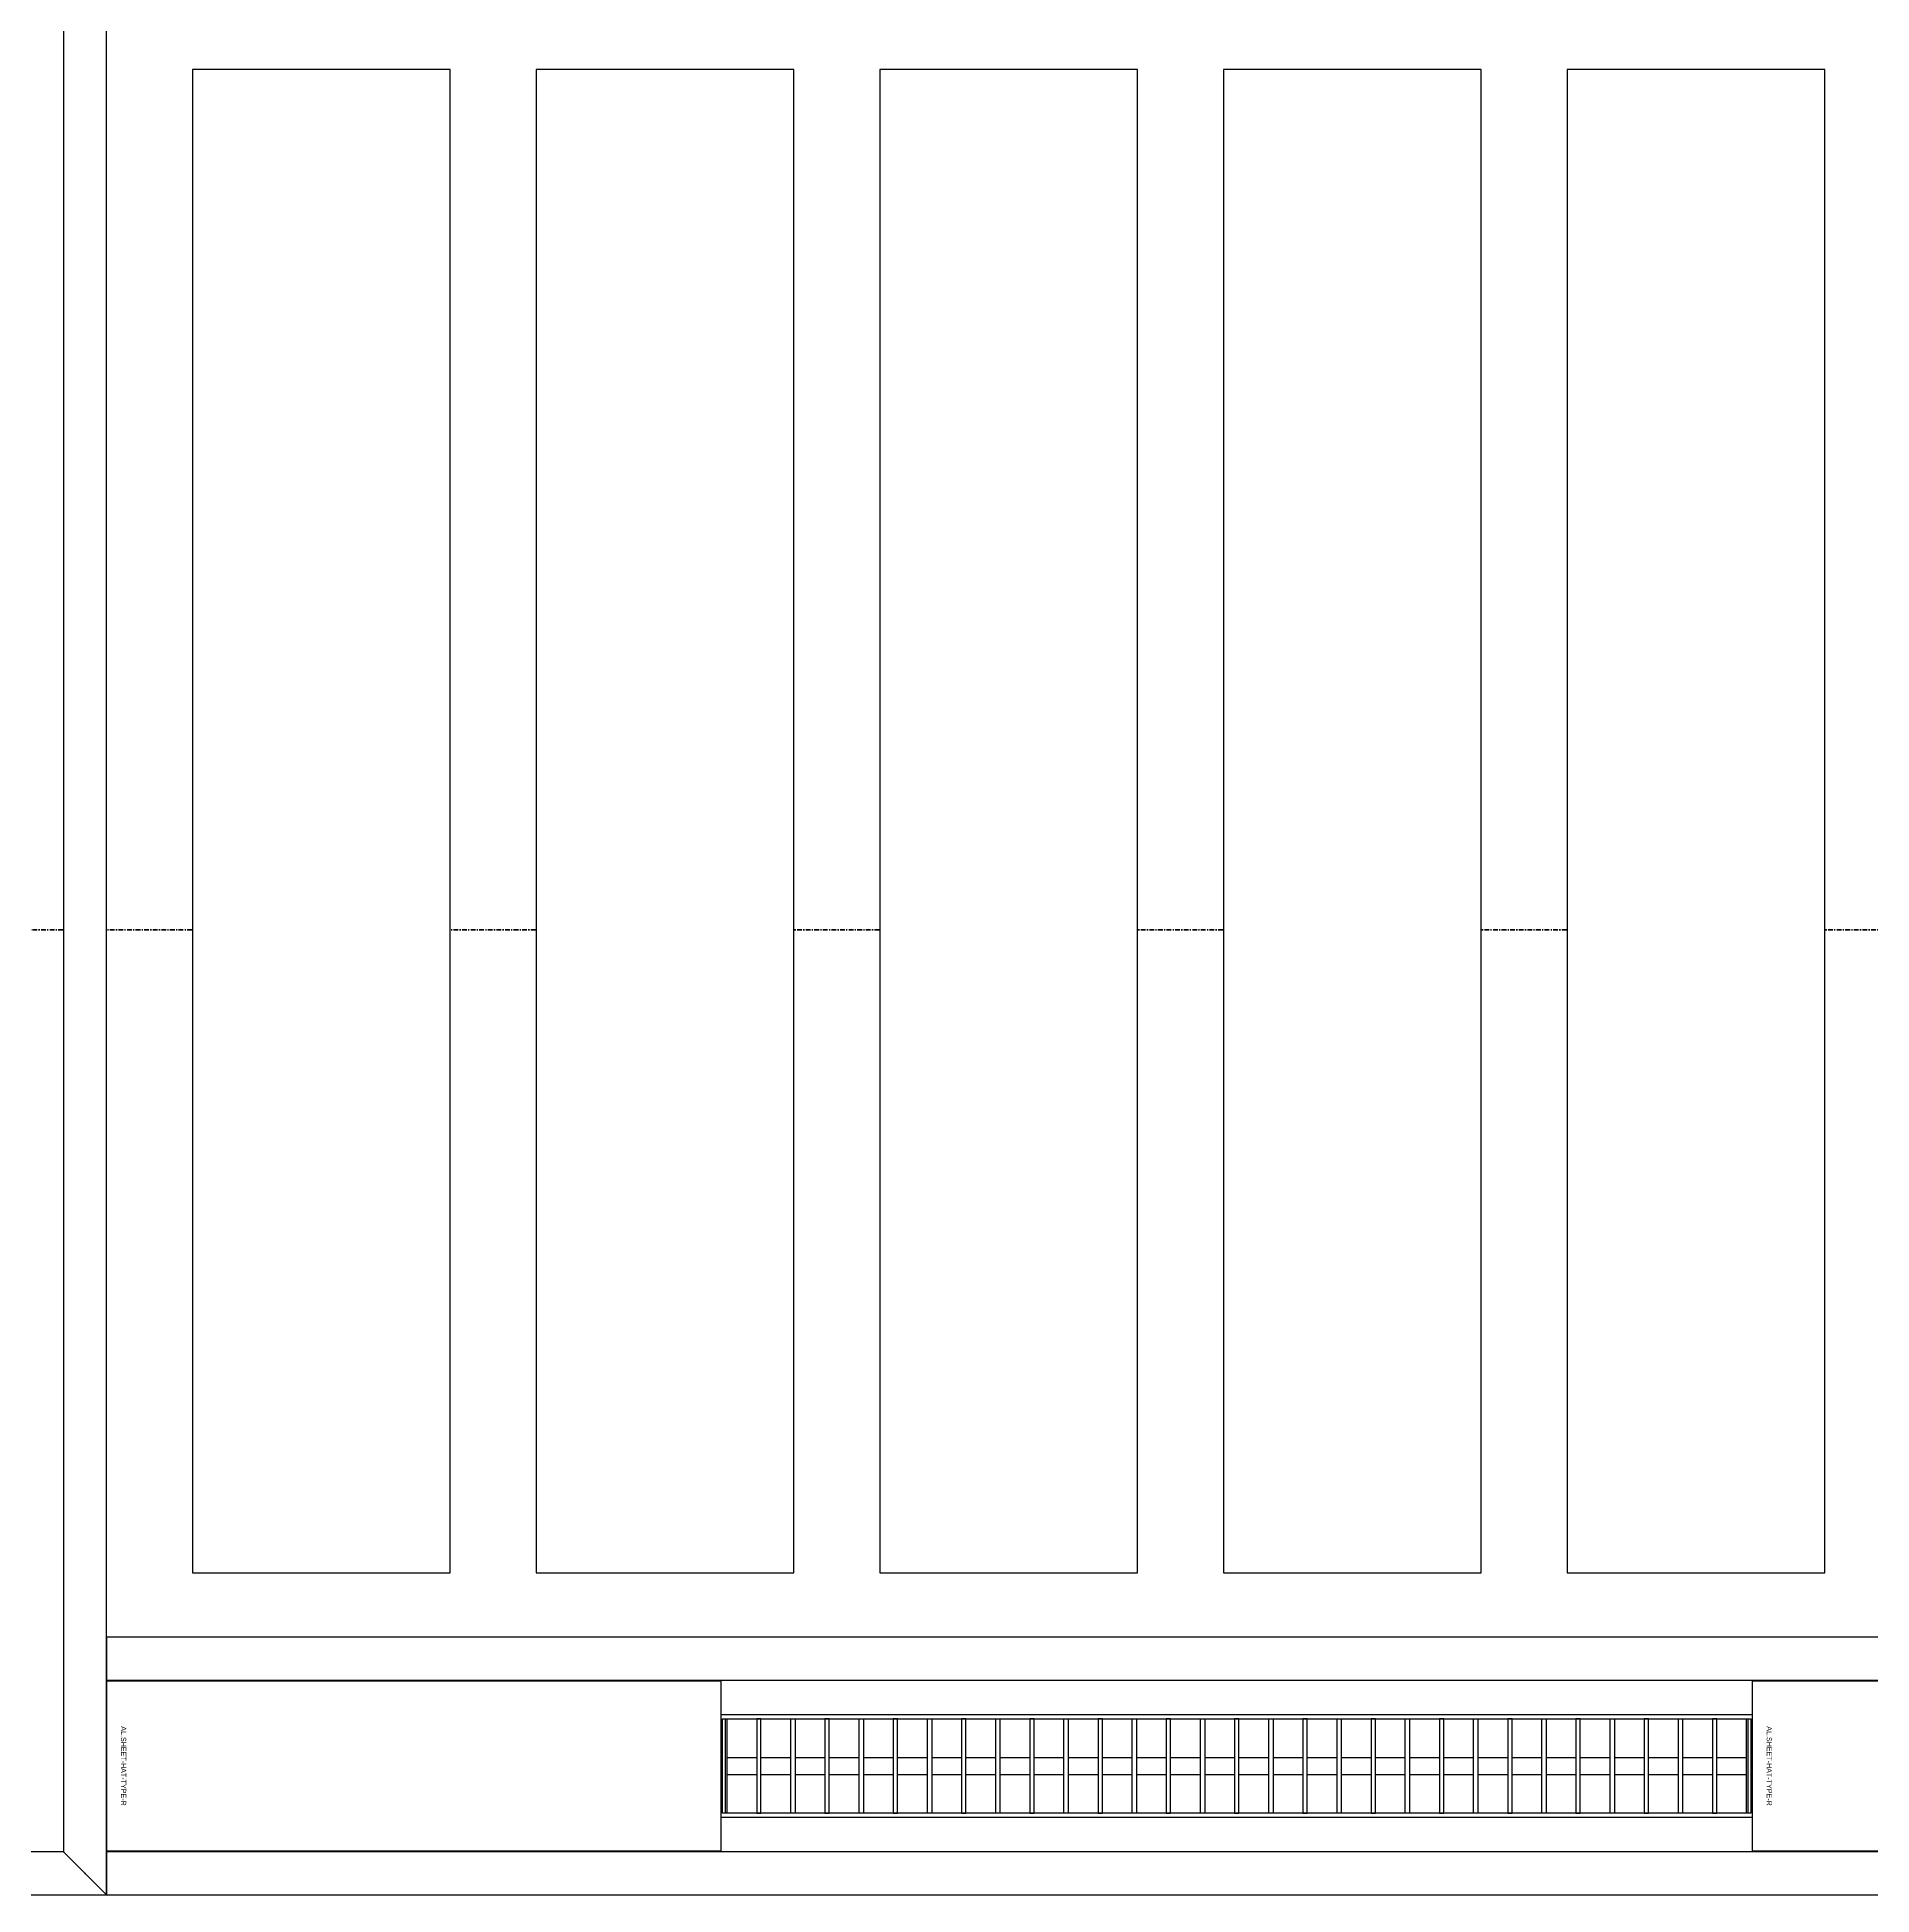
# Model space of a CAD drawing. Header units: millimetres. Extents: x -853432 to -773672, y -18171 to 22484.
# Drawn here: x -823613 to -821478, y -2721 to -559 of the extents above; entities that cross this region are included whole.
import ezdxf
from ezdxf.enums import TextEntityAlignment as Align
from ezdxf.xclip import XClip

# ---------------------------------------------------------------- set-up
doc = ezdxf.new("R2010")
doc.units = ezdxf.units.MM
doc.header["$XCLIPFRAME"] = 0
doc.linetypes.add('DPA_Grid _ Level 100', pattern=[10, 5.5, -1.6, 1.3, -1.6])
for name, color, linetype in [('000 - WIPEOUT', 250, 'Continuous'), ('001 - ASCESSORIES', 251, 'Continuous'), ('A04_TUBE SERIES', 2, 'Continuous'), ('A11_ALU.SOLID SHEET', 2, 'Continuous')]:
    doc.layers.add(name, color=color, linetype=linetype)
doc.layers.add('G-ANNO-SECL', color=3, linetype='Continuous', lineweight=9)

# ---------------------------------------------------------------- blocks, each defined once
blk = doc.blocks.new('*U1364')
at = {"layer": 'A11_ALU.SOLID SHEET', "color": 0}
blk.add_lwpolyline([(350, -98.8), (350, 98.8), (0, 98.8), (0, -98.8)], close=True, dxfattribs=at)
at = {"layer": 'Defpoints', "color": 250}
blk.add_point((0, 0), dxfattribs=at)
blk.add_text('AL.SHEET-HAT-TYPE-R', height=6, rotation=270, dxfattribs=at).set_placement((15, 0), align=Align.BOTTOM_CENTER)
blk = doc.blocks.new('*U1381')
at = {"layer": 'A11_ALU.SOLID SHEET', "color": 0}
blk.add_lwpolyline([(715.5, -98.8), (715.5, 98.8), (0, 98.8), (0, -98.8)], close=True, dxfattribs=at)
at = {"layer": 'Defpoints', "color": 250}
blk.add_point((0, 0), dxfattribs=at)
blk.add_text('AL.SHEET-HAT-TYPE-R', height=6, rotation=270, dxfattribs=at).set_placement((15, 0), align=Align.BOTTOM_CENTER)
blk = doc.blocks.new('*U1354')
at = {"color": 1}
blk.add_wipeout([(600, -60), (-600, -60), (-600, 60), (600, 60)], dxfattribs=at).dxf.layer = '000 - WIPEOUT'
at = {"layer": '001 - ASCESSORIES', "color": 0}
blk.add_lwpolyline([(600, -60), (-600, -60), (-600, 60), (600, 60)], close=True, dxfattribs=at)
at = {"layer": '001 - ASCESSORIES'}
for points in [[(-593.5, -55), (-598.5, -55), (-598.5, 55), (-593.5, 55)], [(595, -55), (-595, -55), (-595, 55), (595, 55)], [(-558.8, -55), (-553.8, -55), (-553.8, 55), (-558.8, 55)], [(-514, -55), (-519, -55), (-519, 55), (-514, 55)], [(-479.3, -55), (-474.3, -55), (-474.3, 55), (-479.3, 55)], [(-434.6, -55), (-439.6, -55), (-439.6, 55), (-434.6, 55)], [(-399.8, -55), (-394.8, -55), (-394.8, 55), (-399.8, 55)], [(-355.1, -55), (-360.1, -55), (-360.1, 55), (-355.1, 55)], [(-320.4, -55), (-315.4, -55), (-315.4, 55), (-320.4, 55)], [(-275.6, -55), (-280.6, -55), (-280.6, 55), (-275.6, 55)], [(-240.9, -55), (-235.9, -55), (-235.9, 55), (-240.9, 55)], [(-196.2, -55), (-201.2, -55), (-201.2, 55), (-196.2, 55)], [(-161.4, -55), (-156.4, -55), (-156.4, 55), (-161.4, 55)], [(-116.7, -55), (-121.7, -55), (-121.7, 55), (-116.7, 55)], [(-82, -55), (-77, -55), (-77, 55), (-82, 55)], [(-37.2, -55), (-42.2, -55), (-42.2, 55), (-37.2, 55)], [(-2.5, -55), (2.5, -55), (2.5, 55), (-2.5, 55)], [(42.2, -55), (37.2, -55), (37.2, 55), (42.2, 55)], [(77, -55), (82, -55), (82, 55), (77, 55)], [(121.7, -55), (116.7, -55), (116.7, 55), (121.7, 55)], [(156.4, -55), (161.4, -55), (161.4, 55), (156.4, 55)], [(201.2, -55), (196.2, -55), (196.2, 55), (201.2, 55)], [(235.9, -55), (240.9, -55), (240.9, 55), (235.9, 55)], [(280.6, -55), (275.6, -55), (275.6, 55), (280.6, 55)], [(315.4, -55), (320.4, -55), (320.4, 55), (315.4, 55)], [(360.1, -55), (355.1, -55), (355.1, 55), (360.1, 55)], [(394.8, -55), (399.8, -55), (399.8, 55), (394.8, 55)], [(439.6, -55), (434.6, -55), (434.6, 55), (439.6, 55)], [(474.3, -55), (479.3, -55), (479.3, 55), (474.3, 55)], [(519, -55), (514, -55), (514, 55), (519, 55)], [(553.8, -55), (558.8, -55), (558.8, 55), (553.8, 55)], [(598.5, -55), (593.5, -55), (593.5, 55), (598.5, 55)]]:
    blk.add_lwpolyline(points, close=True, dxfattribs=at)
for points in [[(-593.5, 10), (-558.8, 10)], [(-553.8, 10), (-519, 10)], [(-514, 10), (-479.3, 10)], [(-474.3, 10), (-439.6, 10)], [(-434.6, 10), (-399.8, 10)], [(-394.8, 10), (-360.1, 10)], [(-355.1, 10), (-320.4, 10)], [(-315.4, 10), (-280.6, 10)], [(-275.6, 10), (-240.9, 10)], [(-235.9, 10), (-201.2, 10)], [(-196.2, 10), (-161.4, 10)], [(-156.4, 10), (-121.7, 10)], [(-116.7, 10), (-82, 10)], [(-77, 10), (-42.2, 10)], [(-37.2, 10), (-2.5, 10)], [(2.5, 10), (37.2, 10)], [(42.2, 10), (77, 10)], [(82, 10), (116.7, 10)], [(121.7, 10), (156.4, 10)], [(161.4, 10), (196.2, 10)], [(201.2, 10), (235.9, 10)], [(240.9, 10), (275.6, 10)], [(280.6, 10), (315.4, 10)], [(320.4, 10), (355.1, 10)], [(360.1, 10), (394.8, 10)], [(399.8, 10), (434.6, 10)], [(439.6, 10), (474.3, 10)], [(479.3, 10), (514, 10)], [(519, 10), (553.8, 10)], [(558.8, 10), (593.5, 10)], [(-593.5, -10), (-558.8, -10)], [(-553.8, -10), (-519, -10)], [(-514, -10), (-479.3, -10)], [(-474.3, -10), (-439.6, -10)], [(-434.6, -10), (-399.8, -10)], [(-394.8, -10), (-360.1, -10)], [(-355.1, -10), (-320.4, -10)], [(-315.4, -10), (-280.6, -10)], [(-275.6, -10), (-240.9, -10)], [(-235.9, -10), (-201.2, -10)], [(-196.2, -10), (-161.4, -10)], [(-156.4, -10), (-121.7, -10)], [(-116.7, -10), (-82, -10)], [(-77, -10), (-42.2, -10)], [(-37.2, -10), (-2.5, -10)], [(2.5, -10), (37.2, -10)], [(42.2, -10), (77, -10)], [(82, -10), (116.7, -10)], [(121.7, -10), (156.4, -10)], [(161.4, -10), (196.2, -10)], [(201.2, -10), (235.9, -10)], [(240.9, -10), (275.6, -10)], [(280.6, -10), (315.4, -10)], [(320.4, -10), (355.1, -10)], [(360.1, -10), (394.8, -10)], [(399.8, -10), (434.6, -10)], [(439.6, -10), (474.3, -10)], [(479.3, -10), (514, -10)], [(519, -10), (553.8, -10)], [(558.8, -10), (593.5, -10)]]:
    blk.add_lwpolyline(points, dxfattribs=at)
blk = doc.blocks.new('*U1385')
blk.add_attdef('EXTR.OVL-LENGTH_', (-25, -59.1), '', height=5)
blk.add_wipeout([(-25, 0), (25, 0), (25, 9303), (-25, 9303)]).dxf.layer = '000 - WIPEOUT'
blk.add_point((0, 0))
at = {"layer": 'A04_TUBE SERIES', "color": 0}
blk.add_lwpolyline([(-25, 0), (25, 0), (25, 9303), (-25, 9303)], close=True, dxfattribs=at)
blk = doc.blocks.new('*U1568')
at = {"color": 3}
for points in [[(-875, 4550), (875, 4550), (875, 4250), (-875, 4250)], [(-875, 4150), (875, 4150), (875, 3850), (-875, 3850)], [(-875, 3750), (875, 3750), (875, 3450), (-875, 3450)], [(-875, 3350), (875, 3350), (875, 3050), (-875, 3050)], [(-875, 2950), (875, 2950), (875, 2650), (-875, 2650)]]:
    blk.add_wipeout(points, dxfattribs=at).dxf.layer = '000 - WIPEOUT'
at = {"layer": 'A11_ALU.SOLID SHEET', "color": 0, "linetype": 'ByBlock'}
for points in [[(-875, 4250), (875, 4250), (875, 4550), (-875, 4550)], [(-875, 3850), (875, 3850), (875, 4150), (-875, 4150)], [(-875, 3450), (875, 3450), (875, 3750), (-875, 3750)], [(-875, 3050), (875, 3050), (875, 3350), (-875, 3350)], [(-875, 2650), (875, 2650), (875, 2950), (-875, 2950)]]:
    blk.add_lwpolyline(points, close=True, dxfattribs=at)
blk = doc.blocks.new('*U1697')
for name, p in [('*U1381', (-78850, -6150.5)), ('*U1364', (-76934.5, -6150.5))]:
    blk.add_blockref(name, p)
at = {"layer": 'A11_ALU.SOLID SHEET', "color": 0, "linetype": 'ByBlock', "rotation": 90}
blk.add_blockref('*U1568', (-74200, -5050.5), dxfattribs=at)
blk.add_blockref('*U1354', (-77534.5, -6150.5))
at = {"layer": 'A04_TUBE SERIES', "color": 0, "linetype": 'ByBlock', "rotation": 270}
for p in [(-78850, -6025.5), (-78850, -6275.5)]:
    blk.add_blockref('*U1385', p, dxfattribs=at)
blk = doc.blocks.new('*U1103')
blk.add_attdef('EXTR.OVL-LENGTH_', (-25, -59.1), '', height=5)
blk.add_wipeout([(-25, 25), (25, -25), (25, 2224.5), (-25, 2174.5)]).dxf.layer = '000 - WIPEOUT'
at = {"layer": 'A04_TUBE SERIES', "color": 0}
blk.add_lwpolyline([(-25, 25), (25, -25), (25, 2224.5), (-25, 2174.5)], close=True, dxfattribs=at)
blk = doc.blocks.new('*U1104')
blk.add_attdef('EXTR.OVL-LENGTH_', (-25, -59.1), '', height=5)
blk.add_wipeout([(-25, 25), (25, -25), (25, 4675), (-25, 4625)]).dxf.layer = '000 - WIPEOUT'
blk.add_point((0, 0))
at = {"layer": 'A04_TUBE SERIES', "color": 0}
blk.add_lwpolyline([(-25, 25), (25, -25), (25, 4675), (-25, 4625)], close=True, dxfattribs=at)
blk = doc.blocks.new('*U1696')
at = {"layer": 'A11_ALU.SOLID SHEET', "linetype": 'ByBlock', "rotation": 270}
blk.add_blockref('*U1103', (-81074.5, -6275.5), dxfattribs=at)
at = {"layer": 'A11_ALU.SOLID SHEET', "linetype": 'ByBlock'}
blk.add_blockref('*U1104', (-78875, -6275.5), dxfattribs=at)

msp = doc.modelspace()

# ---------------------------------------------------------------- linework, layer by layer
at = {"layer": 'G-ANNO-SECL', "linetype": 'DPA_Grid _ Level 100', "lineweight": 50}
msp.add_line((-851398.6, -1598.3), (-776606.5, -1598.3), dxfattribs=at)

# ---------------------------------------------------------------- next in the draw order: block references
at = {"layer": 'A11_ALU.SOLID SHEET'}
ref = msp.add_blockref('*U1697', (-744682.4, 3579), dxfattribs=at)
XClip(ref).set_block_clipping_path([(-104690.1238047112, -9620.0029952966), (-34092.6543255156, 14392.9971737705)])

# ---------------------------------------------------------------- next in the draw order: block references
ref = msp.add_blockref('*U1696', (-744682.4, 3579))
XClip(ref).set_block_clipping_path([(-104690.1238047112, -9620.0029952966), (-34092.6543255156, 14392.9971737705)])

doc.saveas('drawing.dxf')
